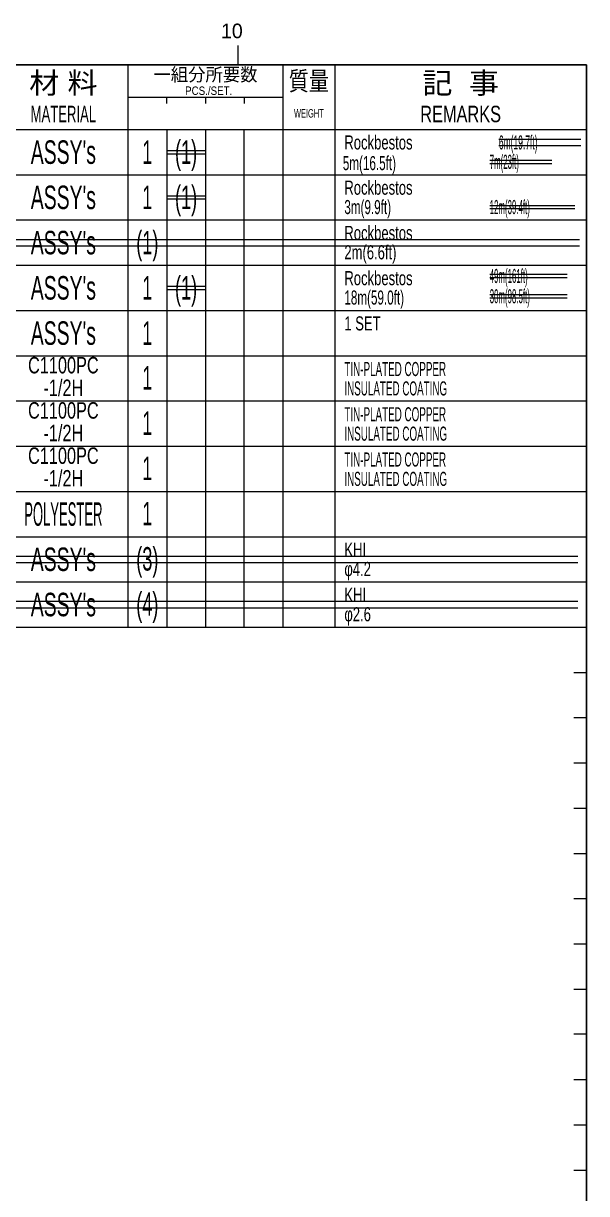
# Model space of a CAD drawing. Header units: millimetres. Extents: x 7 to 587, y 2 to 418.
# Drawn here: x 499.8 to 587, y 235.4 to 416.4 of the extents above; entities that cross this region are included whole.
import ezdxf
from ezdxf.enums import TextEntityAlignment as Align

# ---------------------------------------------------------------- set-up
doc = ezdxf.new("R2010")
doc.units = ezdxf.units.MM
for name, color, linetype in [('GR1_05', 7, 'Continuous'), ('図面枠C7M', 7, 'Continuous'), ('表題、部品表_01', 7, 'Continuous'), ('表題、部品表_02', 7, 'Continuous'), ('表題、部品表_03', 7, 'Continuous')]:
    doc.layers.add(name, color=color, linetype=linetype)
doc.styles.add('HG丸ｺﾞｼｯｸM-PRO', font='')
doc.styles.get('HG丸ｺﾞｼｯｸM-PRO').set_extended_font_data('HG丸ｺﾞｼｯｸM-PRO')

# ---------------------------------------------------------------- blocks, each defined once
blk = doc.blocks.new('BLKF023')
at = {"layer": '図面枠C7M', "color": 4, "linetype": 'Continuous', "lineweight": 13}
for p, q in [((533, 413), (533, 410)), ((585, 393), (587, 393)), ((585, 386), (587, 386)), ((585, 379), (587, 379)), ((585, 372), (587, 372)), ((585, 365), (587, 365)), ((585, 358), (587, 358)), ((585, 351), (587, 351)), ((585, 344), (587, 344)), ((585, 337), (587, 337)), ((585, 330), (587, 330)), ((585, 323), (587, 323)), ((585, 316), (587, 316)), ((585, 309), (587, 309)), ((585, 302), (587, 302)), ((585, 295), (587, 295)), ((585, 288), (587, 288)), ((585, 281), (587, 281)), ((585, 274), (587, 274)), ((585, 267), (587, 267)), ((587, 260), (585, 260)), ((585, 253), (587, 253)), ((585, 246), (587, 246)), ((585, 239), (587, 239))]:
    blk.add_line(p, q, dxfattribs=at)
at = {"layer": '図面枠C7M', "color": 2, "linetype": 'Continuous', "lineweight": 25}
for p, q in [((33, 410), (587, 410)), ((587, 410), (587, 10))]:
    blk.add_line(p, q, dxfattribs=at)
at = {"layer": '図面枠C7M', "color": 4, "linetype": 'Continuous', "lineweight": 13, "style": 'HG丸ｺﾞｼｯｸM-PRO', "width": 1.003994}
blk.add_text('10', height=2.255, dxfattribs=at).set_placement((530.4, 413.45), align=Align.BOTTOM_LEFT)
blk = doc.blocks.new('BLKF028')
at = {"layer": '表題、部品表_01', "color": 4, "linetype": 'Continuous', "lineweight": 13}
for p, q in [((408.5, 410), (408.5, 400)), ((408.5, 410), (587, 410)), ((414.5, 410), (414.5, 400)), ((461, 410), (461, 400)), ((496, 410), (496, 400)), ((516, 410), (516, 400)), ((540, 410), (540, 400)), ((548, 410), (548, 400)), ((587, 410), (587, 400)), ((516, 405), (540, 405)), ((522, 404), (522, 405)), ((528, 405), (528, 404)), ((534, 405), (534, 404)), ((408.5, 400), (587, 400))]:
    blk.add_line(p, q, dxfattribs=at)
at = {"layer": '表題、部品表_01', "color": 3, "linetype": 'Continuous', "lineweight": 35, "style": 'HG丸ｺﾞｼｯｸM-PRO'}
for s, height, width, p in [('名  称', 3.273, 1.042426, (437.75, 407.2)), ('図面番号', 3.273, 1.127518, (478.5, 407.2)), ('材 料', 3.273, 1.042439, (506, 407.2)), ('一組分所要数', 2.036, 0.966638, (528, 408.5)), ('質量', 2.909, 0.781842, (544, 407.5)), ('記  事', 3.273, 1.042426, (567.5, 407.2)), ('照号', 2.909, 0.651535, (411.5, 407.2)), ('PCS./SET.', 1.309, 0.862935, (528.5, 406)), ('NO', 2.545, 0.740841, (411.5, 402.4)), ('DESCRIPTION', 2.5455, 0.741365, (437.75, 402.4)), ('DRG.NO.', 2.545, 0.741189, (478.5, 402.4)), ('MATERIAL', 2.545, 0.594756, (506, 402.4)), ('WEIGHT', 1.309, 0.635507, (544, 402.5)), ('REMARKS', 2.545, 0.742803, (567.5, 402.4))]:
    blk.add_text(s, height=height, dxfattribs=dict(at, width=width)).set_placement(p, align=Align.MIDDLE_CENTER)
blk = doc.blocks.new('BLKF027')
at = {"layer": '表題、部品表_01', "color": 3, "linetype": 'Continuous', "lineweight": 13}
blk.add_blockref('BLKF028', (0, 0), dxfattribs=at)
blk = doc.blocks.new('BLKF044')
at = {"layer": '表題、部品表_02', "color": 4, "linetype": 'Continuous', "lineweight": 13}
for p, q in [((408.5, 400), (408.5, 393)), ((408.5, 400), (587, 400)), ((414.5, 400), (414.5, 393)), ((461, 400), (461, 393)), ((496, 400), (496, 393)), ((516, 400), (516, 393)), ((522, 400), (522, 393)), ((528, 400), (528, 393)), ((534, 393), (534, 400)), ((540, 400), (540, 393)), ((548, 400), (548, 393)), ((587, 400), (587, 393)), ((408.5, 393), (587, 393))]:
    blk.add_line(p, q, dxfattribs=at)
blk = doc.blocks.new('BLKF046')
at = {"layer": '表題、部品表_02', "color": 4, "linetype": 'Continuous', "lineweight": 13}
for p, q in [((408.5, 386), (408.5, 379)), ((408.5, 386), (587, 386)), ((414.5, 386), (414.5, 379)), ((461, 386), (461, 379)), ((496, 386), (496, 379)), ((516, 386), (516, 379)), ((522, 386), (522, 379)), ((528, 386), (528, 379)), ((534, 379), (534, 386)), ((540, 386), (540, 379)), ((548, 386), (548, 379)), ((587, 386), (587, 379)), ((408.5, 379), (587, 379))]:
    blk.add_line(p, q, dxfattribs=at)
blk = doc.blocks.new('BLKF048')
at = {"layer": '表題、部品表_02', "color": 4, "linetype": 'Continuous', "lineweight": 13}
for p, q in [((408.5, 379), (408.5, 372)), ((408.5, 379), (587, 379)), ((414.5, 379), (414.5, 372)), ((461, 379), (461, 372)), ((496, 379), (496, 372)), ((516, 379), (516, 372)), ((522, 379), (522, 372)), ((528, 379), (528, 372)), ((534, 372), (534, 379)), ((540, 379), (540, 372)), ((548, 379), (548, 372)), ((587, 379), (587, 372)), ((408.5, 372), (587, 372))]:
    blk.add_line(p, q, dxfattribs=at)
blk = doc.blocks.new('BLKF050')
at = {"layer": '表題、部品表_02', "color": 4, "linetype": 'Continuous', "lineweight": 13}
for p, q in [((408.5, 372), (408.5, 365)), ((408.5, 372), (587, 372)), ((414.5, 372), (414.5, 365)), ((461, 372), (461, 365)), ((496, 372), (496, 365)), ((516, 372), (516, 365)), ((522, 372), (522, 365)), ((528, 372), (528, 365)), ((534, 365), (534, 372)), ((540, 372), (540, 365)), ((548, 372), (548, 365)), ((587, 372), (587, 365)), ((408.5, 365), (587, 365))]:
    blk.add_line(p, q, dxfattribs=at)
blk = doc.blocks.new('BLKF052')
at = {"layer": '表題、部品表_02', "color": 4, "linetype": 'Continuous', "lineweight": 13}
for p, q in [((408.5, 365), (408.5, 358)), ((408.5, 365), (587, 365)), ((414.5, 365), (414.5, 358)), ((461, 365), (461, 358)), ((496, 365), (496, 358)), ((516, 365), (516, 358)), ((522, 365), (522, 358)), ((528, 365), (528, 358)), ((534, 358), (534, 365)), ((540, 365), (540, 358)), ((548, 365), (548, 358)), ((587, 365), (587, 358)), ((408.5, 358), (587, 358))]:
    blk.add_line(p, q, dxfattribs=at)
blk = doc.blocks.new('BLKF054')
at = {"layer": '表題、部品表_02', "color": 4, "linetype": 'Continuous', "lineweight": 13}
for p, q in [((408.5, 358), (408.5, 351)), ((408.5, 358), (587, 358)), ((414.5, 358), (414.5, 351)), ((461, 358), (461, 351)), ((496, 358), (496, 351)), ((516, 358), (516, 351)), ((522, 358), (522, 351)), ((528, 358), (528, 351)), ((534, 351), (534, 358)), ((540, 358), (540, 351)), ((548, 358), (548, 351)), ((587, 358), (587, 351)), ((408.5, 351), (587, 351))]:
    blk.add_line(p, q, dxfattribs=at)
blk = doc.blocks.new('BLKF056')
at = {"layer": '表題、部品表_02', "color": 4, "linetype": 'Continuous', "lineweight": 13}
for p, q in [((408.5, 351), (408.5, 344)), ((408.5, 351), (587, 351)), ((414.5, 351), (414.5, 344)), ((461, 351), (461, 344)), ((496, 351), (496, 344)), ((516, 351), (516, 344)), ((522, 351), (522, 344)), ((528, 351), (528, 344)), ((534, 344), (534, 351)), ((540, 351), (540, 344)), ((548, 351), (548, 344)), ((587, 351), (587, 344)), ((408.5, 344), (587, 344))]:
    blk.add_line(p, q, dxfattribs=at)
blk = doc.blocks.new('BLKF108')
at = {"layer": '表題、部品表_02', "color": 4, "linetype": 'Continuous', "lineweight": 13}
for p, q in [((408.5, 393), (408.5, 386)), ((408.5, 393), (587, 393)), ((414.5, 393), (414.5, 386)), ((461, 393), (461, 386)), ((496, 393), (496, 386)), ((516, 393), (516, 386)), ((522, 393), (522, 386)), ((528, 393), (528, 386)), ((534, 386), (534, 393)), ((540, 393), (540, 386)), ((548, 393), (548, 386)), ((587, 393), (587, 386)), ((408.5, 386), (587, 386))]:
    blk.add_line(p, q, dxfattribs=at)
blk = doc.blocks.new('BLKF137')
at = {"layer": '表題、部品表_02', "color": 4, "linetype": 'Continuous', "lineweight": 13}
for p, q in [((408.5, 344), (408.5, 337)), ((408.5, 344), (587, 344)), ((414.5, 344), (414.5, 337)), ((461, 344), (461, 337)), ((496, 344), (496, 337)), ((516, 344), (516, 337)), ((522, 344), (522, 337)), ((528, 344), (528, 337)), ((534, 337), (534, 344)), ((540, 344), (540, 337)), ((548, 344), (548, 337)), ((587, 344), (587, 337)), ((408.5, 337), (587, 337))]:
    blk.add_line(p, q, dxfattribs=at)
blk = doc.blocks.new('BLKF148')
at = {"layer": '表題、部品表_02', "color": 4, "linetype": 'Continuous', "lineweight": 13}
for p, q in [((408.5, 337), (408.5, 330)), ((408.5, 337), (587, 337)), ((414.5, 337), (414.5, 330)), ((461, 337), (461, 330)), ((496, 337), (496, 330)), ((516, 337), (516, 330)), ((522, 337), (522, 330)), ((528, 337), (528, 330)), ((534, 330), (534, 337)), ((540, 337), (540, 330)), ((548, 337), (548, 330)), ((587, 337), (587, 330)), ((408.5, 330), (587, 330))]:
    blk.add_line(p, q, dxfattribs=at)
blk = doc.blocks.new('BLKF150')
at = {"layer": '表題、部品表_02', "color": 4, "linetype": 'Continuous', "lineweight": 13}
for p, q in [((408.5, 330), (408.5, 323)), ((408.5, 330), (587, 330)), ((414.5, 330), (414.5, 323)), ((461, 330), (461, 323)), ((496, 330), (496, 323)), ((516, 330), (516, 323)), ((522, 330), (522, 323)), ((528, 330), (528, 323)), ((534, 323), (534, 330)), ((540, 330), (540, 323)), ((548, 330), (548, 323)), ((587, 330), (587, 323)), ((408.5, 323), (587, 323))]:
    blk.add_line(p, q, dxfattribs=at)

msp = doc.modelspace()

# ---------------------------------------------------------------- linework, layer by layer
at = {"layer": 'GR1_05', "color": 4, "linetype": 'Continuous', "lineweight": 13}
for p, q in [((573.42, 398.5), (586.09, 398.5)), ((522, 396.75), (528, 396.75)), ((573.42, 397.5), (586.09, 397.5)), ((522, 396.25), (528, 396.25)), ((572, 395.25), (581.6, 395.25)), ((572, 394.75), (581.6, 394.75)), ((522, 389.75), (528, 389.75)), ((522, 389.25), (528, 389.25)), ((572, 388.25), (585.2, 388.25)), ((572, 387.75), (585.2, 387.75)), ((416.27, 383), (585.91, 383)), ((416.27, 382), (585.91, 382)), ((572, 377.59), (584, 377.59)), ((572, 377.09), (584, 377.09)), ((522, 375.75), (528, 375.75)), ((522, 375.25), (528, 375.25)), ((572, 374.45), (584, 374.45)), ((572, 373.95), (584, 373.95)), ((414.89, 334), (585.66, 334)), ((414.89, 333), (585.66, 333)), ((414.89, 327), (585.66, 327)), ((414.89, 326), (585.66, 326))]:
    msp.add_line(p, q, dxfattribs=at)

# ---------------------------------------------------------------- block references
at = {"layer": '図面枠C7M', "color": 4, "linetype": 'Continuous', "lineweight": 13}
msp.add_blockref('BLKF023', (0, 0), dxfattribs=at)
at = {"layer": '表題、部品表_01', "color": 3, "linetype": 'Continuous', "lineweight": 13}
msp.add_blockref('BLKF027', (0, 0), dxfattribs=at)
at = {"layer": '表題、部品表_02', "color": 4, "linetype": 'Continuous', "lineweight": 13}
for name in ['BLKF044', 'BLKF108', 'BLKF046', 'BLKF048', 'BLKF050', 'BLKF052', 'BLKF054', 'BLKF056', 'BLKF137', 'BLKF148', 'BLKF150']:
    msp.add_blockref(name, (0, 0), dxfattribs=at)

# ---------------------------------------------------------------- texts
at = {"layer": 'GR1_05', "color": 3, "linetype": 'Continuous', "lineweight": 35, "style": 'HG丸ｺﾞｼｯｸM-PRO'}
for s, width, p in [('(1)', 0.576968, (525, 396.5)), ('(1)', 0.576968, (525, 389.5)), ("ASSY's", 0.617769, (506, 382.5)), ('(1)', 0.576968, (519, 382.5)), ('(1)', 0.576968, (525, 375.5)), ("ASSY's", 0.617769, (506, 333.5)), ('(3)', 0.576968, (519, 333.57)), ("ASSY's", 0.617769, (506, 326.5)), ('(4)', 0.576968, (519, 326.57))]:
    msp.add_text(s, height=3.636, dxfattribs=dict(at, width=width)).set_placement(p, align=Align.MIDDLE_CENTER)
for s, height, width, p in [('6m(19.7ft)', 2.182, 0.450003, (573.42, 398)), ('7m(23ft)', 2.182, 0.416843, (572, 395)), ('12m(39.4ft)', 2.1818, 0.41675, (572, 388)), ('Rockbestos', 2.182, 0.692554, (549.5, 384)), ('2m(6.6ft)', 2.182, 0.690867, (549.5, 381)), ('49m(161ft)', 2.182, 0.416871, (572, 377.34)), ('30m(98.5ft)', 2.1818, 0.41675, (572, 374.2)), ('KHI', 2.182, 0.693331, (549.5, 335)), ('φ4.2', 2.182, 0.691434, (549.5, 332)), ('KHI', 2.182, 0.693331, (549.5, 328)), ('φ2.6', 2.182, 0.691434, (549.5, 325))]:
    msp.add_text(s, height=height, dxfattribs=dict(at, width=width)).set_placement(p, align=Align.MIDDLE_LEFT)
at = {"layer": '表題、部品表_03', "color": 3, "linetype": 'Continuous', "lineweight": 35, "style": 'HG丸ｺﾞｼｯｸM-PRO'}
for s, height, width, p in [("ASSY's", 3.636, 0.617769, (506, 396.5)), ('1', 3.64, 0.576062, (519, 396.5)), ("ASSY's", 3.636, 0.617769, (506, 389.5)), ('1', 3.64, 0.576062, (519, 389.5)), ("ASSY's", 3.636, 0.617769, (506, 375.5)), ('1', 3.64, 0.576062, (519, 375.5)), ("ASSY's", 3.636, 0.617769, (506, 368.5)), ('1', 3.64, 0.576062, (519, 368.5)), ('1', 3.64, 0.576062, (519, 361.57)), ('1', 3.64, 0.576062, (519, 354.57)), ('1', 3.64, 0.576062, (519, 347.57)), ('POLYESTER', 3.636, 0.41533, (506, 340.5)), ('1', 3.64, 0.576062, (519, 340.57))]:
    msp.add_text(s, height=height, dxfattribs=dict(at, width=width)).set_placement(p, align=Align.MIDDLE_CENTER)
for s, height, width, p in [('Rockbestos', 2.182, 0.692554, (549.5, 398)), ('5m(16.5ft)', 2.182, 0.619296, (549.26, 394.8)), ('Rockbestos', 2.182, 0.692554, (549.5, 391)), ('3m(9.9ft)', 2.182, 0.619197, (549.5, 388)), ('Rockbestos', 2.182, 0.692554, (549.5, 377)), ('18m(59.0ft)', 2.1818, 0.619373, (549.5, 374)), ('1 SET', 2.182, 0.691655, (549.5, 370)), ('TIN-PLATED COPPER', 2.1818, 0.522264, (549.5, 362.94)), ('INSULATED COATING', 2.1818, 0.522131, (549.5, 359.94)), ('TIN-PLATED COPPER', 2.1818, 0.522264, (549.5, 355.94)), ('INSULATED COATING', 2.1818, 0.522131, (549.5, 352.94)), ('TIN-PLATED COPPER', 2.1818, 0.522264, (549.5, 348.94)), ('INSULATED COATING', 2.1818, 0.522131, (549.5, 345.94))]:
    msp.add_text(s, height=height, dxfattribs=dict(at, width=width)).set_placement(p, align=Align.MIDDLE_LEFT)
for s, width, p in [('C1100PC', 0.740867, (506, 361.5)), ('-1/2H', 0.740841, (506, 358)), ('C1100PC', 0.740867, (506, 354.5)), ('-1/2H', 0.740841, (506, 351)), ('C1100PC', 0.740867, (506, 347.5)), ('-1/2H', 0.740841, (506, 344))]:
    msp.add_text(s, height=2.545, dxfattribs=dict(at, width=width)).set_placement(p, align=Align.BOTTOM_CENTER)

doc.saveas('drawing.dxf')
